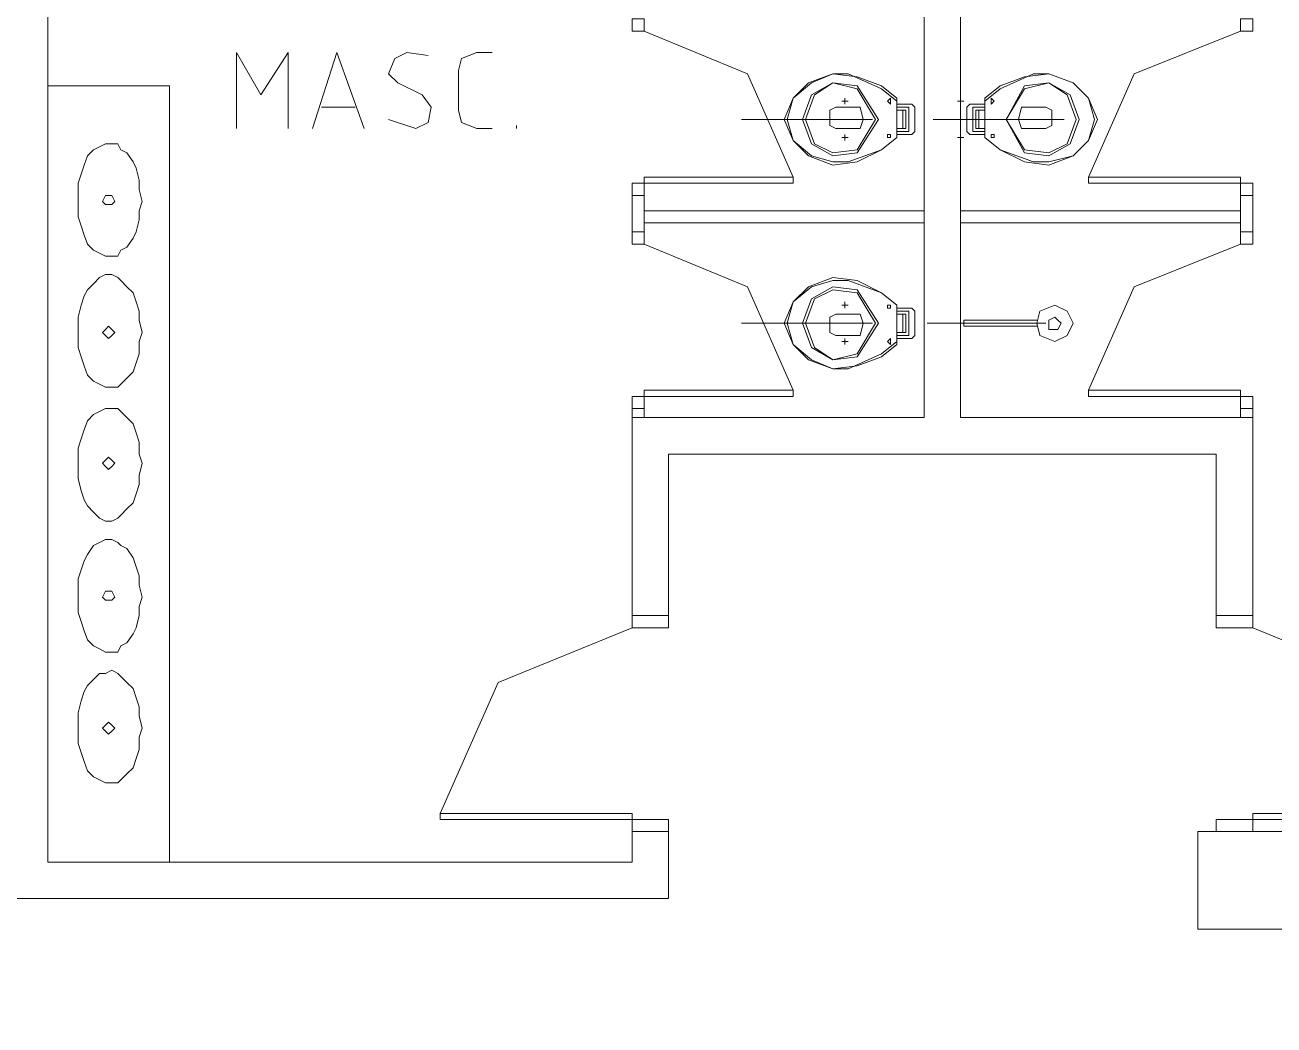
# Model space of a CAD drawing. Header units: millimetres. Extents: x 373 to 563, y 791 to 885.
# Drawn here: x 452.51 to 457.65, y 848.02 to 852.14 of the extents above; entities that cross this region are included whole.
import ezdxf

# ---------------------------------------------------------------- set-up
doc = ezdxf.new("R2010")
doc.units = ezdxf.units.MM
doc.linetypes.add('JIS_02_2.0', pattern=[3, 2, -1])
doc.layers.add('wireless', color=1, linetype='Continuous')

msp = doc.modelspace()

# ---------------------------------------------------------------- linework, layer by layer
at = {"color": 7, "lineweight": 0}
for points in [[(452.6003, 848.6907), (452.6003, 855.1786)], [(456.2074, 850.5193), (456.2074, 854.9281)], [(456.3577, 850.5193), (456.3577, 854.9281)], [(455.0552, 852.11), (455.0051, 852.11), (455.0051, 852.1601), (455.0552, 852.1601), (455.0552, 852.11), (455.0552, 852.11)], [(457.51, 852.11), (457.5601, 852.11), (457.5601, 852.1601), (457.51, 852.1601), (457.51, 852.11), (457.51, 852.11)], [(455.6689, 851.5088), (455.481, 851.9346), (455.0552, 852.11)], [(457.51, 852.11), (457.0717, 851.9346), (456.8838, 851.5088)], [(453.3768, 851.7092), (453.3768, 852.0223), (453.477, 851.847), (453.5897, 852.0223), (453.5897, 851.7092)], [(453.6899, 851.7092), (453.7901, 852.0223), (453.9029, 851.7092)], [(454.1659, 852.0098), (454.0782, 852.0223), (454.0281, 851.9973), (454.0031, 851.9346), (454.0406, 851.8971), (454.1408, 851.847)], [(454.3663, 852.0223), (454.3037, 851.9973), (454.2911, 851.9472)], [(454.3663, 852.0223), (454.4289, 852.0223)], [(454.2911, 851.7843), (454.2911, 851.9472)], [(456.0947, 851.8219), (456.0321, 851.872), (455.8943, 851.9346), (455.8317, 851.9346), (455.744, 851.8971), (455.6689, 851.8344), (455.6438, 851.7468), (455.6689, 851.6591), (455.744, 851.5965), (455.8317, 851.5714), (455.8943, 851.5714), (456.0321, 851.6215), (456.0947, 851.6716), (456.0947, 851.6841)], [(455.7315, 851.8971), (455.6689, 851.8344)], [(455.9319, 851.8845), (455.8317, 851.8971), (455.744, 851.847), (455.7064, 851.7468), (455.744, 851.6466), (455.8317, 851.5965), (455.9319, 851.609), (456.0196, 851.7468)], [(455.9319, 851.872), (455.8317, 851.8971), (455.7565, 851.847), (455.719, 851.7468), (455.7565, 851.6466), (455.8317, 851.609), (455.9319, 851.6215), (456.007, 851.7468)], [(455.8317, 851.9346), (455.7315, 851.8971)], [(455.9319, 851.9221), (455.8317, 851.9346)], [(456.0321, 851.8845), (455.9319, 851.9221)], [(456.5206, 851.6215), (456.6208, 851.5714), (456.721, 851.5589), (456.8212, 851.5965), (456.8838, 851.6591), (456.9214, 851.7468), (456.8838, 851.8344), (456.8212, 851.8971), (456.721, 851.9346), (456.6208, 851.9221), (456.5206, 851.8845), (456.4579, 851.8344), (456.4579, 851.8219), (456.4579, 851.8094), (456.3953, 851.8094)], [(456.6583, 851.9346), (456.5206, 851.872)], [(456.721, 851.8971), (456.6208, 851.872)], [(456.721, 851.8971), (456.6208, 851.8845)], [(456.721, 851.9346), (456.6583, 851.9346)], [(456.8212, 851.8971), (456.721, 851.9346)], [(456.7961, 851.847), (456.721, 851.8971)], [(456.8086, 851.847), (456.721, 851.8971)], [(456.8838, 851.8344), (456.8212, 851.8971)], [(452.6003, 851.8845), (453.1013, 851.8845)], [(453.1013, 851.8845), (453.1013, 848.6907)], [(454.1158, 851.7092), (454.1659, 851.7342), (454.1784, 851.7969), (454.1408, 851.847)], [(456.0196, 851.7468), (455.9319, 851.8845)], [(456.007, 851.7468), (455.9319, 851.872)], [(456.0947, 851.8344), (456.0321, 851.8845)], [(456.5206, 851.872), (456.4579, 851.8219)], [(456.6208, 851.8845), (456.5456, 851.7468)], [(456.6208, 851.872), (456.5456, 851.7468)], [(456.8337, 851.7468), (456.7961, 851.847)], [(456.8462, 851.7468), (456.8086, 851.847)], [(453.8653, 851.7969), (453.7275, 851.7969)], [(455.6689, 851.8344), (455.6313, 851.7468)], [(455.8442, 851.7969), (455.8192, 851.7843)], [(455.8442, 851.7969), (455.9444, 851.7969)], [(455.8693, 851.8219), (455.8943, 851.8219)], [(455.8818, 851.8344), (455.8818, 851.8094)], [(455.9444, 851.7092), (455.9569, 851.7468), (455.9444, 851.7969)], [(456.0697, 851.8219), (456.0697, 851.8344), (456.0571, 851.8219), (456.0697, 851.8094), (456.0697, 851.8219), (456.0697, 851.8219)], [(456.0947, 851.8219), (456.0947, 851.8344)], [(456.0947, 851.8219), (456.0947, 851.8094), (456.1573, 851.8094)], [(456.0947, 851.8094), (456.0947, 851.7468)], [(456.0947, 851.7969), (456.1448, 851.7969)], [(456.0947, 851.7969), (456.0947, 851.7843), (456.1072, 851.7843)], [(456.1448, 851.7969), (456.1448, 851.7468), (456.1448, 851.7092)], [(456.1699, 851.7969), (456.1573, 851.8094)], [(456.1699, 851.7969), (456.1699, 851.7468), (456.1699, 851.6967)], [(456.3703, 851.8219), (456.3452, 851.8219)], [(456.3577, 851.8344), (456.3577, 851.8094)], [(456.3953, 851.8094), (456.3828, 851.7969)], [(456.3828, 851.7969), (456.3828, 851.7468), (456.3828, 851.6967)], [(456.4579, 851.7969), (456.4078, 851.7969)], [(456.4078, 851.7969), (456.4078, 851.7468), (456.4078, 851.7092)], [(456.4454, 851.7843), (456.4579, 851.7843), (456.4579, 851.7969)], [(456.4579, 851.8094), (456.4579, 851.7468)], [(456.4955, 851.8219), (456.483, 851.8344), (456.483, 851.8219), (456.483, 851.8094), (456.4955, 851.8219), (456.4955, 851.8219)], [(456.6082, 851.7969), (456.5957, 851.7468), (456.6082, 851.7092)], [(456.7335, 851.7843), (456.7084, 851.7969), (456.6082, 851.7969)], [(456.9088, 851.7468), (456.8838, 851.8344)], [(454.0031, 851.7468), (454.1158, 851.7092)], [(454.2911, 851.7843), (454.3037, 851.7342), (454.3663, 851.7092)], [(455.456, 851.7468), (455.9945, 851.7468)], [(455.6313, 851.7468), (455.6689, 851.6591)], [(455.8192, 851.7217), (455.8192, 851.7843)], [(456.0947, 851.6841), (456.0947, 851.7468)], [(456.1072, 851.7843), (456.1198, 851.7843), (456.1323, 851.7843), (456.1323, 851.7468)], [(456.1072, 851.7092), (456.1198, 851.7092), (456.1323, 851.7092), (456.1323, 851.7217), (456.1323, 851.7468)], [(456.1198, 851.7843), (456.1198, 851.7468), (456.1198, 851.7092)], [(456.7836, 851.7468), (456.245, 851.7468)], [(456.4454, 851.7843), (456.4329, 851.7843), (456.4204, 851.7843), (456.4204, 851.7468)], [(456.4454, 851.7092), (456.4329, 851.7092), (456.4204, 851.7092), (456.4204, 851.7217), (456.4204, 851.7468)], [(456.4329, 851.7843), (456.4329, 851.7468), (456.4329, 851.7092)], [(456.9088, 851.7468), (456.8838, 851.6591), (456.8212, 851.5965), (456.721, 851.5714), (456.6583, 851.5714), (456.5206, 851.6215), (456.4579, 851.6716), (456.4579, 851.6841)], [(456.4579, 851.6841), (456.4579, 851.7468)], [(456.5456, 851.7468), (456.6208, 851.6215)], [(456.5456, 851.7468), (456.6208, 851.609)], [(456.7335, 851.7217), (456.7335, 851.7843)], [(456.7961, 851.6466), (456.8337, 851.7468)], [(456.8086, 851.6466), (456.8462, 851.7468)], [(454.4289, 851.7092), (454.3663, 851.7092)], [(454.5291, 851.7092), (454.5291, 851.7217)], [(455.9444, 851.7092), (455.8442, 851.7092), (455.8192, 851.7217)], [(455.8818, 851.6591), (455.8818, 851.6841)], [(456.0697, 851.6716), (456.0697, 851.6841), (456.0571, 851.6841), (456.0571, 851.6716), (456.0697, 851.6716), (456.0697, 851.6716)], [(456.1072, 851.7092), (456.0947, 851.7092)], [(456.1448, 851.6967), (456.0947, 851.6967)], [(456.1573, 851.6841), (456.0947, 851.6841), (456.0947, 851.6716)], [(456.1448, 851.6967), (456.1448, 851.7092)], [(456.1573, 851.6841), (456.1699, 851.6967)], [(456.3577, 851.6591), (456.3577, 851.6841)], [(456.3828, 851.6967), (456.3953, 851.6841)], [(456.3953, 851.6841), (456.4579, 851.6841), (456.4579, 851.6716)], [(456.4078, 851.7092), (456.4078, 851.6967)], [(456.4078, 851.6967), (456.4579, 851.6967)], [(456.4579, 851.7092), (456.4454, 851.7092)], [(456.4955, 851.6716), (456.4955, 851.6841), (456.483, 851.6841), (456.483, 851.6716), (456.4955, 851.6716), (456.4955, 851.6716)], [(456.6082, 851.7092), (456.7084, 851.7092), (456.7335, 851.7217)], [(452.9886, 851.4086), (452.976, 851.4587), (452.976, 851.4963), (452.9635, 851.5464), (452.951, 851.5714), (452.9259, 851.609), (452.9009, 851.6215), (452.8884, 851.6466), (452.8633, 851.6466), (452.8383, 851.6466), (452.8132, 851.634), (452.7882, 851.6215), (452.7631, 851.5965), (452.7506, 851.5589), (452.7381, 851.5213), (452.7255, 851.4838), (452.7255, 851.4337), (452.7255, 851.3961), (452.7255, 851.346), (452.7381, 851.3084), (452.7506, 851.2708), (452.7631, 851.2333), (452.7882, 851.2082), (452.8132, 851.1957), (452.8383, 851.1832), (452.8633, 851.1832), (452.8884, 851.1832), (452.9009, 851.2082), (452.9259, 851.2207), (452.951, 851.2583), (452.9635, 851.2834), (452.976, 851.3335), (452.976, 851.371), (452.9886, 851.4086), (452.9886, 851.4086)], [(455.6689, 851.6591), (455.7315, 851.5965)], [(455.8693, 851.6716), (455.8943, 851.6716)], [(456.0947, 851.6716), (456.0321, 851.6215)], [(456.3703, 851.6716), (456.3452, 851.6716)], [(456.4579, 851.6716), (456.5206, 851.6215)], [(456.721, 851.609), (456.7961, 851.6466)], [(456.721, 851.5965), (456.8086, 851.6466)], [(455.7315, 851.5965), (455.8317, 851.5589)], [(455.9319, 851.5714), (456.0321, 851.6215)], [(456.6208, 851.6215), (456.721, 851.609)], [(456.6208, 851.609), (456.721, 851.5965)], [(455.8317, 851.5589), (455.9319, 851.5714)], [(455.0552, 851.4337), (455.0051, 851.4337), (455.0051, 851.4838), (455.0552, 851.4838), (455.0552, 851.4337), (455.0552, 851.4337)], [(455.0552, 851.4838), (455.6689, 851.4838), (455.6689, 851.5088), (455.0552, 851.5088), (455.0552, 851.4838), (455.0552, 851.4838)], [(457.51, 851.4838), (456.8838, 851.4838), (456.8838, 851.5088), (457.51, 851.5088), (457.51, 851.4838), (457.51, 851.4838)], [(457.51, 851.4337), (457.5601, 851.4337), (457.5601, 851.4838), (457.51, 851.4838), (457.51, 851.4337), (457.51, 851.4337)], [(452.8758, 851.4086), (452.8633, 851.4337), (452.8508, 851.4337), (452.8383, 851.4337), (452.8257, 851.4086), (452.8383, 851.3961), (452.8508, 851.3961), (452.8633, 851.3961), (452.8758, 851.4086), (452.8758, 851.4086)], [(455.0051, 851.2834), (455.0051, 851.4337)], [(455.0552, 851.2834), (455.0051, 851.2834), (455.0051, 851.4337), (455.0552, 851.4337), (455.0552, 851.2834), (455.0552, 851.2834)], [(455.0552, 851.2834), (455.0552, 851.4337)], [(457.51, 851.2834), (457.51, 851.4337)], [(457.51, 851.2834), (457.5601, 851.2834), (457.5601, 851.4337), (457.51, 851.4337), (457.51, 851.2834), (457.51, 851.2834)], [(457.5601, 851.2834), (457.5601, 851.4337)], [(455.0552, 851.371), (456.2074, 851.371)], [(456.3577, 851.371), (457.51, 851.371)], [(455.0552, 851.2333), (455.0051, 851.2333), (455.0051, 851.2834), (455.0552, 851.2834), (455.0552, 851.2333), (455.0552, 851.2333)], [(455.0552, 851.3209), (456.2074, 851.3209)], [(456.3577, 851.3209), (457.51, 851.3209)], [(457.51, 851.2333), (457.5601, 851.2333), (457.5601, 851.2834), (457.51, 851.2834), (457.51, 851.2333), (457.51, 851.2333)], [(455.6689, 850.6321), (455.481, 851.0579), (455.0552, 851.2333)], [(457.51, 851.2333), (457.0717, 851.0579), (456.8838, 850.6321)], [(452.9886, 850.87), (452.976, 850.9201), (452.976, 850.9577), (452.9635, 850.9953), (452.951, 851.0329), (452.9259, 851.0579), (452.9009, 851.083), (452.8884, 851.0955), (452.8633, 851.108), (452.8383, 851.108), (452.8132, 851.0955), (452.7882, 851.0704), (452.7631, 851.0454), (452.7506, 851.0203), (452.7381, 850.9828), (452.7255, 850.9327), (452.7255, 850.8951), (452.7255, 850.845), (452.7255, 850.8074), (452.7381, 850.7698), (452.7506, 850.7323), (452.7631, 850.6947), (452.7882, 850.6696), (452.8132, 850.6571), (452.8383, 850.6446), (452.8633, 850.6446), (452.8884, 850.6446), (452.9009, 850.6571), (452.9259, 850.6822), (452.951, 850.7072), (452.9635, 850.7448), (452.976, 850.7824), (452.976, 850.8325), (452.9886, 850.87), (452.9886, 850.87)], [(456.0947, 850.9702), (456.0947, 850.9828), (456.0321, 851.0329), (455.8943, 851.083), (455.8317, 851.083), (455.744, 851.0579), (455.6689, 850.9953), (455.6438, 850.9076), (455.6689, 850.8199), (455.744, 850.7573), (455.8317, 850.7197), (455.8943, 850.7197), (456.0321, 850.7824), (456.0947, 850.8325)], [(455.8317, 851.0955), (455.7315, 851.0579)], [(455.9319, 851.083), (455.8317, 851.0955)], [(456.0321, 851.0329), (455.9319, 851.083)], [(455.7315, 851.0579), (455.6689, 850.9953)], [(455.9319, 851.0454), (455.8317, 851.0579), (455.744, 851.0078), (455.7064, 850.9076), (455.744, 850.8074), (455.8317, 850.7573), (455.9319, 850.7698), (456.0196, 850.9076)], [(455.9319, 851.0329), (455.8317, 851.0454), (455.7565, 851.0078), (455.719, 850.9076), (455.7565, 850.8074), (455.8317, 850.7573), (455.9319, 850.7824), (456.007, 850.9076)], [(456.0196, 850.9076), (455.9319, 851.0454)], [(456.007, 850.9076), (455.9319, 851.0329)], [(456.0947, 850.9828), (456.0321, 851.0329)], [(455.6689, 850.9953), (455.6313, 850.9076)], [(455.8693, 850.9828), (455.8943, 850.9828)], [(455.8818, 850.9953), (455.8818, 850.9702)], [(456.0697, 850.9828), (456.0571, 850.9828), (456.0571, 850.9702), (456.0697, 850.9702), (456.0697, 850.9828), (456.0697, 850.9828)], [(456.0947, 850.9828), (456.0947, 850.9702), (456.1573, 850.9702)], [(456.0947, 850.9702), (456.0947, 850.9076)], [(456.1699, 850.9577), (456.1573, 850.9702)], [(456.8212, 850.9076), (456.7961, 850.9577), (456.746, 850.9828), (456.6834, 850.9577), (456.6709, 850.9076), (456.6834, 850.8575), (456.746, 850.8325), (456.7961, 850.8575), (456.8212, 850.9076), (456.8212, 850.9076)], [(455.8442, 850.9452), (455.8192, 850.9327)], [(455.8192, 850.87), (455.8192, 850.9327)], [(455.8442, 850.9452), (455.9444, 850.9452)], [(455.9444, 850.8575), (455.9569, 850.9076), (455.9444, 850.9452)], [(456.0947, 850.9577), (456.1448, 850.9577)], [(456.0947, 850.9452), (456.1072, 850.9452)], [(456.1072, 850.9452), (456.1198, 850.9452), (456.1323, 850.9452), (456.1323, 850.9327), (456.1323, 850.9076)], [(456.1198, 850.9452), (456.1198, 850.9076), (456.1198, 850.87)], [(456.1448, 850.9452), (456.1448, 850.9577)], [(456.1448, 850.9452), (456.1448, 850.9076), (456.1448, 850.8575)], [(456.1699, 850.9577), (456.1699, 850.9076), (456.1699, 850.8575)], [(456.6709, 850.8951), (456.3703, 850.8951), (456.3703, 850.9201), (456.6709, 850.9201)], [(456.7711, 850.9076), (456.7585, 850.9201), (456.746, 850.9327), (456.721, 850.9201), (456.721, 850.9076), (456.721, 850.8826), (456.746, 850.8826), (456.7585, 850.8826), (456.7711, 850.9076), (456.7711, 850.9076)], [(452.8758, 850.87), (452.8633, 850.8826), (452.8508, 850.8951), (452.8383, 850.8826), (452.8257, 850.87), (452.8383, 850.8575), (452.8508, 850.845), (452.8633, 850.8575), (452.8758, 850.87), (452.8758, 850.87)], [(455.456, 850.9076), (455.9945, 850.9076)], [(455.6313, 850.9076), (455.6689, 850.8199)], [(455.9444, 850.8575), (455.8442, 850.8575), (455.8192, 850.87)], [(456.0947, 850.845), (456.0947, 850.9076)], [(456.1072, 850.87), (456.0947, 850.87), (456.0947, 850.8575)], [(456.1072, 850.87), (456.1198, 850.87), (456.1323, 850.87), (456.1323, 850.9076)], [(456.22, 850.9076), (456.7084, 850.9076)], [(455.6689, 850.8199), (455.7315, 850.7573)], [(455.8693, 850.8325), (455.8943, 850.8325)], [(455.8818, 850.8199), (455.8818, 850.845)], [(456.0947, 850.8199), (456.0321, 850.7698)], [(456.0697, 850.8325), (456.0697, 850.845), (456.0571, 850.8325), (456.0697, 850.8199), (456.0697, 850.8325), (456.0697, 850.8325)], [(456.1448, 850.8575), (456.0947, 850.8575)], [(456.1573, 850.845), (456.0947, 850.845), (456.0947, 850.8325), (456.0947, 850.8199)], [(456.1573, 850.845), (456.1699, 850.8575)], [(455.7315, 850.7573), (455.8317, 850.7197)], [(455.9319, 850.7323), (456.0321, 850.7698)], [(455.8317, 850.7197), (455.9319, 850.7323)], [(455.0051, 850.5569), (455.0552, 850.5569), (455.0552, 850.607), (455.0051, 850.607), (455.0051, 850.5569), (455.0051, 850.5569)], [(455.0552, 850.607), (455.6689, 850.607), (455.6689, 850.6321), (455.0552, 850.6321), (455.0552, 850.607), (455.0552, 850.607)], [(457.51, 850.607), (456.8838, 850.607), (456.8838, 850.6321), (457.51, 850.6321), (457.51, 850.607), (457.51, 850.607)], [(457.5601, 850.5569), (457.51, 850.5569), (457.51, 850.607), (457.5601, 850.607), (457.5601, 850.5569), (457.5601, 850.5569)], [(452.9886, 850.3315), (452.976, 850.369), (452.976, 850.4191), (452.9635, 850.4567), (452.951, 850.4943), (452.9259, 850.5193), (452.9009, 850.5444), (452.8884, 850.5569), (452.8633, 850.5569), (452.8383, 850.5569), (452.8132, 850.5444), (452.7882, 850.5319), (452.7631, 850.5068), (452.7506, 850.4692), (452.7381, 850.4317), (452.7255, 850.3941), (452.7255, 850.3565), (452.7255, 850.3064), (452.7255, 850.2688), (452.7381, 850.2187), (452.7506, 850.1812), (452.7631, 850.1561), (452.7882, 850.1311), (452.8132, 850.106), (452.8383, 850.0935), (452.8633, 850.0935), (452.8884, 850.106), (452.9009, 850.1185), (452.9259, 850.1436), (452.951, 850.1686), (452.9635, 850.2062), (452.976, 850.2438), (452.976, 850.2814), (452.9886, 850.3315), (452.9886, 850.3315)], [(455.0051, 850.5193), (455.0552, 850.5193), (455.0552, 850.5569), (455.0051, 850.5569), (455.0051, 850.5193), (455.0051, 850.5193)], [(457.5601, 850.5193), (457.51, 850.5193), (457.51, 850.5569), (457.5601, 850.5569), (457.5601, 850.5193), (457.5601, 850.5193)], [(455.0051, 849.7052), (455.0051, 850.5193)], [(455.0051, 850.5193), (456.2074, 850.5193)], [(456.3577, 850.5193), (457.5601, 850.5193)], [(457.5601, 849.7052), (457.5601, 850.5193)], [(452.8758, 850.3315), (452.8633, 850.344), (452.8508, 850.3565), (452.8383, 850.344), (452.8257, 850.3315), (452.8383, 850.3189), (452.8508, 850.3064), (452.8633, 850.3189), (452.8758, 850.3315), (452.8758, 850.3315)], [(455.1554, 850.369), (455.1554, 849.7052)], [(455.1554, 850.369), (457.4098, 850.369)], [(457.4098, 849.7052), (457.4098, 850.369)], [(452.9886, 849.7804), (452.976, 849.8305), (452.976, 849.868), (452.9635, 849.9056), (452.951, 849.9432), (452.9259, 849.9808), (452.9009, 849.9933), (452.8884, 850.0058), (452.8633, 850.0183), (452.8383, 850.0183), (452.8132, 850.0058), (452.7882, 849.9933), (452.7631, 849.9557), (452.7506, 849.9307), (452.7381, 849.8931), (452.7255, 849.8555), (452.7255, 849.8054), (452.7255, 849.7678), (452.7255, 849.7177), (452.7381, 849.6802), (452.7506, 849.6426), (452.7631, 849.605), (452.7882, 849.58), (452.8132, 849.5674), (452.8383, 849.5549), (452.8633, 849.5549), (452.8884, 849.5549), (452.9009, 849.58), (452.9259, 849.5925), (452.951, 849.6301), (452.9635, 849.6551), (452.976, 849.7052), (452.976, 849.7428), (452.9886, 849.7804), (452.9886, 849.7804)], [(452.8758, 849.7804), (452.8633, 849.8054), (452.8508, 849.8054), (452.8383, 849.8054), (452.8257, 849.7804), (452.8383, 849.7678), (452.8508, 849.7678), (452.8633, 849.7678), (452.8758, 849.7804), (452.8758, 849.7804)], [(455.0051, 849.6551), (455.1554, 849.6551), (455.1554, 849.7052), (455.0051, 849.7052), (455.0051, 849.6551), (455.0051, 849.6551)], [(457.4098, 849.6551), (457.5601, 849.6551), (457.5601, 849.7052), (457.4098, 849.7052), (457.4098, 849.6551), (457.4098, 849.6551)], [(455.0051, 849.6551), (454.454, 849.4297), (454.216, 848.8911)], [(458.3492, 848.8911), (458.1112, 849.4297), (457.5601, 849.6551)], [(452.9886, 849.2418), (452.976, 849.2919), (452.976, 849.3295), (452.9635, 849.367), (452.951, 849.4046), (452.9259, 849.4297), (452.9009, 849.4547), (452.8884, 849.4672), (452.8633, 849.4798), (452.8383, 849.4672), (452.8132, 849.4672), (452.7882, 849.4422), (452.7631, 849.4171), (452.7506, 849.3921), (452.7381, 849.3545), (452.7255, 849.3044), (452.7255, 849.2668), (452.7255, 849.2167), (452.7255, 849.1792), (452.7381, 849.1416), (452.7506, 849.104), (452.7631, 849.0665), (452.7882, 849.0414), (452.8132, 849.0289), (452.8383, 849.0164), (452.8633, 849.0164), (452.8884, 849.0164), (452.9009, 849.0289), (452.9259, 849.0539), (452.951, 849.079), (452.9635, 849.1166), (452.976, 849.1541), (452.976, 849.2042), (452.9886, 849.2418), (452.9886, 849.2418)], [(452.8758, 849.2418), (452.8633, 849.2543), (452.8508, 849.2668), (452.8383, 849.2543), (452.8257, 849.2418), (452.8383, 849.2293), (452.8508, 849.2167), (452.8633, 849.2293), (452.8758, 849.2418), (452.8758, 849.2418)], [(454.216, 848.8661), (455.0051, 848.8661), (455.0051, 848.8911), (454.216, 848.8911), (454.216, 848.8661), (454.216, 848.8661)], [(455.0051, 848.816), (455.1554, 848.816), (455.1554, 848.8661), (455.0051, 848.8661), (455.0051, 848.816), (455.0051, 848.816)], [(457.4098, 848.816), (457.5601, 848.816), (457.5601, 848.8661), (457.4098, 848.8661), (457.4098, 848.816), (457.4098, 848.816)], [(457.5601, 848.8661), (458.3492, 848.8661), (458.3492, 848.8911), (457.5601, 848.8911), (457.5601, 848.8661), (457.5601, 848.8661)], [(455.0051, 848.816), (455.0051, 848.6907)], [(455.1554, 848.5404), (455.1554, 848.816)], [(457.3347, 848.4152), (457.7355, 848.4152), (457.7355, 848.816), (457.3347, 848.816), (457.3347, 848.4152), (457.3347, 848.4152)], [(452.6003, 848.6907), (455.0051, 848.6907)], [(452.45, 848.5404), (455.1554, 848.5404)]]:
    msp.add_lwpolyline(points, dxfattribs=at)
at = {"layer": 'wireless', "linetype": 'JIS_02_2.0'}
for centre in [(463.6253, 855.3289), (455.0051, 826.5941)]:
    msp.add_circle(centre, 30, dxfattribs=at)

doc.saveas('drawing.dxf')
